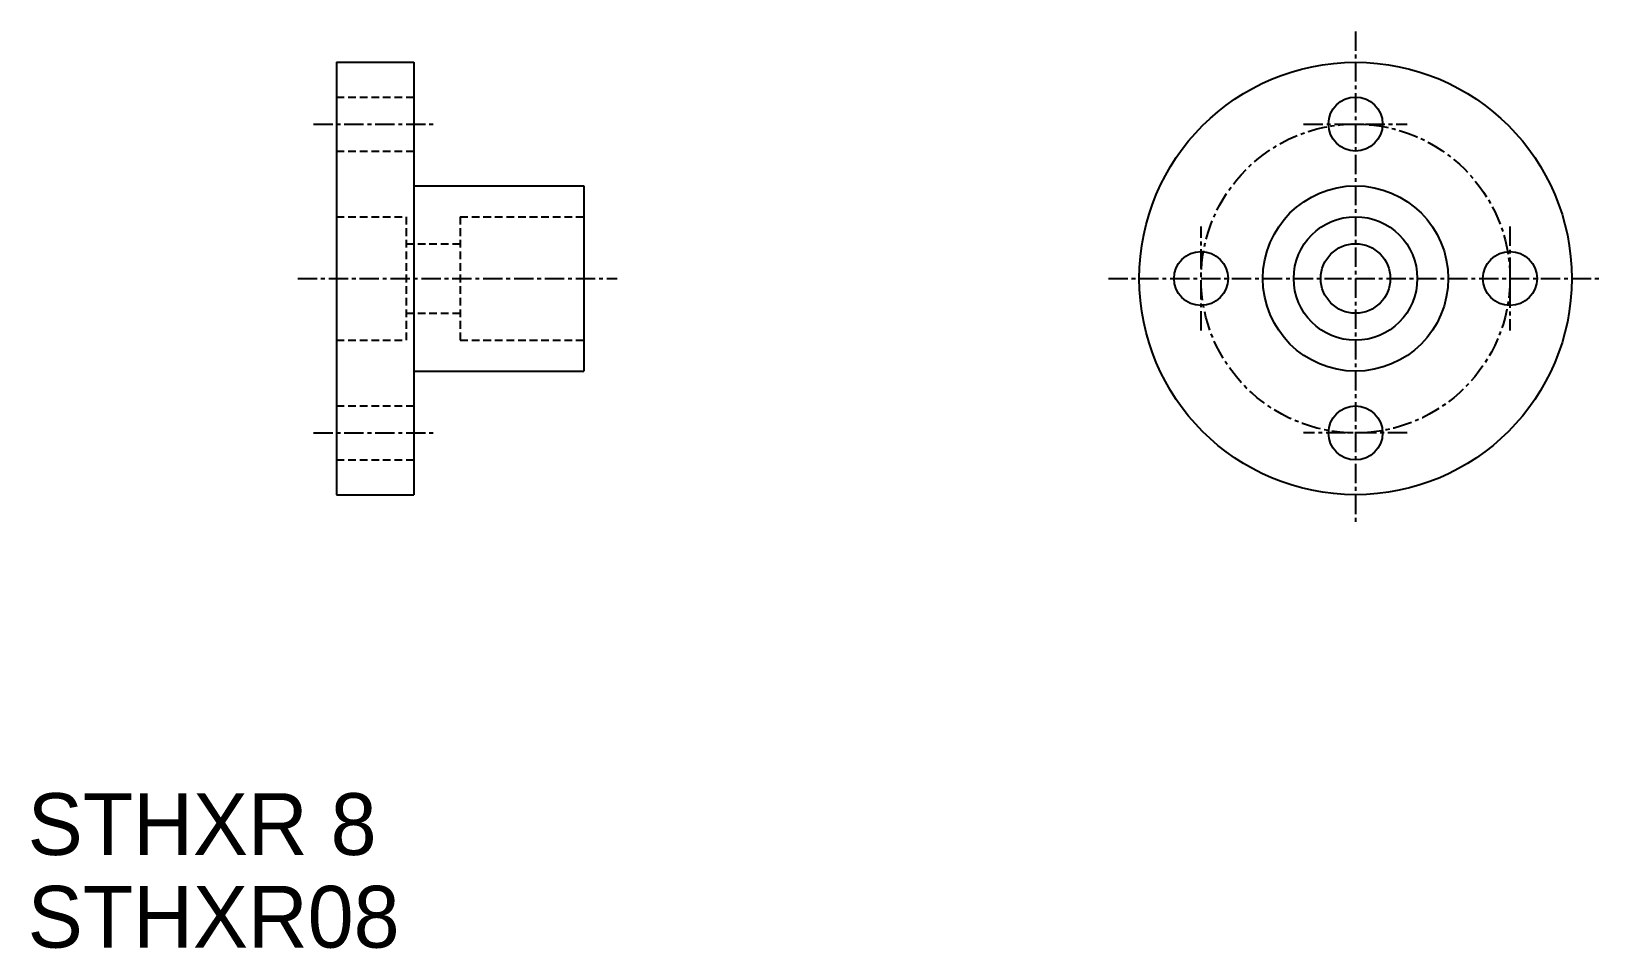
# Model space of a CAD drawing. Extents: x 10 to 112, y 7 to 66.
import ezdxf

# ---------------------------------------------------------------- set-up
doc = ezdxf.new("R2010")
doc.units = 0
doc.linetypes.add('CENTER', pattern=[2, 1.25, -0.25, 0.25, -0.25])
doc.linetypes.add('DASHED', pattern=[0.75, 0.5, -0.25])
doc.layers.get('0').update_dxf_attribs({"linetype": 'CONTINUOUS'})
doc.layers.add('CENTER', color=1, linetype='CENTER')

msp = doc.modelspace()

# ---------------------------------------------------------------- linework, layer by layer
at = {"color": 7, "linetype": 'CONTINUOUS'}
for p, q in [((30, 64), (30, 36)), ((30, 64), (35, 64)), ((35, 64), (35, 36)), ((30, 57), (30, 57)), ((35, 56), (46, 56)), ((46, 56), (46, 44)), ((30, 50), (30, 50)), ((35, 44), (46, 44)), ((30, 36), (35, 36))]:
    msp.add_line(p, q, dxfattribs=at)
at = {"color": 3, "linetype": 'DASHED'}
for p, q in [((30, 61.75), (35, 61.75)), ((30, 58.25), (35, 58.25)), ((30, 54), (34.5, 54)), ((34.5, 54), (34.5, 46)), ((38, 54), (38, 46)), ((38, 54), (46, 54)), ((34.5, 52.25), (38, 52.25)), ((34.5, 47.75), (38, 47.75)), ((30, 46), (34.5, 46)), ((38, 46), (46, 46)), ((30, 41.75), (35, 41.75)), ((30, 38.25), (35, 38.25))]:
    msp.add_line(p, q, dxfattribs=at)
at = {"color": 7, "linetype": 'CONTINUOUS'}
for centre, radius in [((95.97, 50), 14), ((95.97, 60), 1.75), ((95.97, 50), 6), ((95.97, 50), 4), ((95.97, 50), 2.25), ((85.97, 50), 1.75), ((105.97, 50), 1.75), ((95.97, 40), 1.75)]:
    msp.add_circle(centre, radius, dxfattribs=at)
at = {"layer": 'CENTER', "color": 1, "linetype": 'CENTER'}
for p, q in [((95.97, 66), (95.97, 34)), ((28.5, 60), (36.43, 60)), ((92.61, 60), (99.32, 60)), ((85.97, 46.64), (85.97, 53.36)), ((105.97, 53.36), (105.97, 46.64)), ((27.49, 50), (48.17, 50)), ((79.97, 50), (111.97, 50)), ((28.5, 40), (36.43, 40)), ((99.32, 40), (92.61, 40))]:
    msp.add_line(p, q, dxfattribs=at)
msp.add_circle((95.97, 50), 10, dxfattribs=at)

# ---------------------------------------------------------------- texts
at = {"color": 7, "linetype": 'CONTINUOUS'}
for s, p in [('STHXR 8', (10, 12.67)), ('STHXR08', (10, 6.67))]:
    msp.add_text(s, height=4, dxfattribs=at).set_placement(p)

doc.saveas('drawing.dxf')
